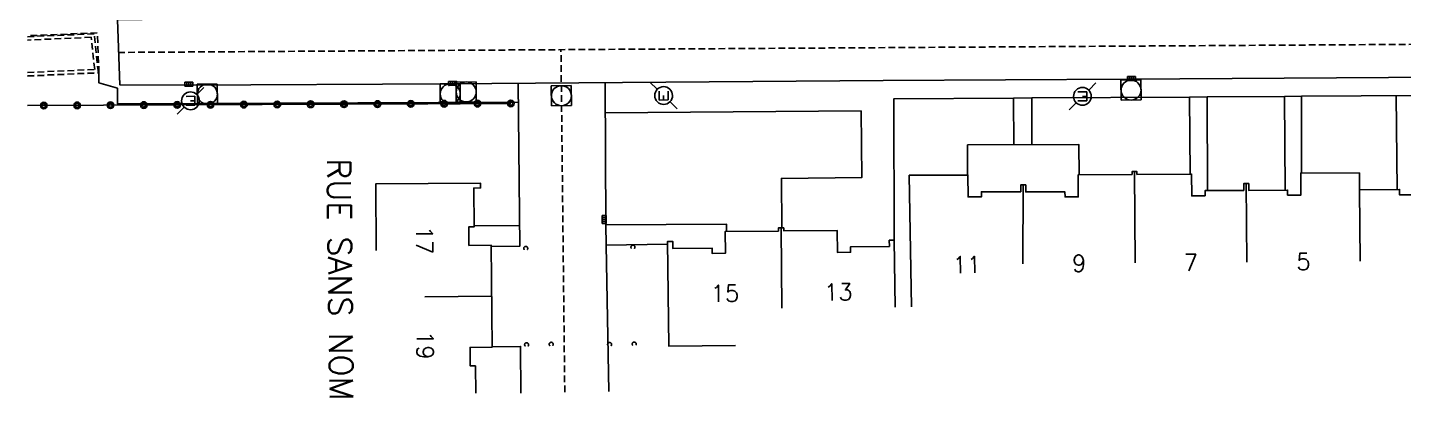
# Model space of a CAD drawing. Header units: millimetres. Extents: x 107999 to 109001, y 146999 to 148001.
# Drawn here: x 108000 to 108103.1, y 147439.4 to 147468.5 of the extents above; entities that cross this region are included whole.
import ezdxf
from ezdxf.enums import TextEntityAlignment as Align

# ---------------------------------------------------------------- set-up
doc = ezdxf.new("R2010")
doc.units = ezdxf.units.MM
doc.linetypes.add('DASHED', pattern=[0.75, 0.5, -0.25])
doc.layers.get('0').update_dxf_attribs({"linetype": 'CONTINUOUS'})
for name, color, linetype in [('W0001', 6, 'DASHED'), ('W0008', 7, 'CONTINUOUS'), ('W0100', 7, 'CONTINUOUS'), ('W0112', 1, 'DASHED'), ('W0322', 7, 'CONTINUOUS'), ('W0334', 7, 'CONTINUOUS'), ('W0400', 7, 'CONTINUOUS'), ('W0420', 7, 'CONTINUOUS'), ('W0471', 7, 'CONTINUOUS'), ('W0989', 7, 'CONTINUOUS'), ('W0991', 7, 'CONTINUOUS'), ('W1102', 7, 'CONTINUOUS')]:
    doc.layers.add(name, color=color, linetype=linetype)
doc.styles.get("Standard").update_dxf_attribs({"font": 'romans.shx', "width": 0.85})

# ---------------------------------------------------------------- blocks, each defined once
blk = doc.blocks.new('T420')
for p, q in [((0.7499999999708962, 0.75), (-0.7500000000291038, 0.75)), ((-0.7500000000291038, 0.75), (-0.7500000000291038, -0.75)), ((0.75, 0.75), (0.75, -0.75)), ((0.7499999999708962, -0.75), (-0.7500000000291038, -0.75))]:
    blk.add_line(p, q)
blk.add_ellipse((0, 0), major_axis=(-0.5303300858918937, 0.5303300858918937), ratio=0.9999999999925214, start_param=3.926990816990981, end_param=10.21017612417057)
blk = doc.blocks.new('T400')
for p, q in [((-0.15, 0.3), (0.15, 0.3)), ((-0.15, -0.25), (-0.15, 0.3)), ((-0.15, 0.15), (0.15, 0.15)), ((-0.15, 0), (0.15, 0)), ((0.15, 0.3), (0.15, -0.25)), ((-0.15, -0.15), (0.15, -0.15)), ((-0.15, -0.25), (-0.15, -0.3)), ((-0.15, -0.3), (0.15, -0.3)), ((0.15, -0.3), (0.15, -0.25))]:
    blk.add_line(p, q)
blk = doc.blocks.new('T471')
for p, q in [((-0.333334, 0.333334), (-0.333334, -0.333334)), ((-0.333334, 0.333334), (0.333334, 0.333334)), ((-0.333334, 0), (0, 0)), ((0.500001, 0.500001), (1.000002, 1.000002)), ((-0.500001, -0.500001), (-1.000002, -1.000002)), ((-0.333334, -0.333334), (0.333334, -0.333334))]:
    blk.add_line(p, q)
blk.add_ellipse((0, 0), major_axis=(0.4714054636000732, 0.4714054636000732), ratio=1, start_param=5.497787143782138, end_param=11.78097245096172)
blk = doc.blocks.new('t322o')
at = {"color": 0, "linetype": 'Continuous'}
for radius in [0.25, 0.150337]:
    blk.add_circle((0, 0), radius, dxfattribs=at)

msp = doc.modelspace()

# ---------------------------------------------------------------- linework, layer by layer
at = {"layer": 'W0001', "flags": 128}
for points in [[(108140.7858514813, 147467.5038507954), (108134.2171472473, 147467.4175999441), (108125.4469781454, 147467.3776310123), (108006.830231463, 147466.6379032283)], [(108040.2647811095, 147441.1836888686), (108039.9812591503, 147466.8446424698)]]:
    msp.add_lwpolyline(points, dxfattribs=at)
at = {"layer": 'W0008'}
msp.add_lwpolyline([(108140.7653753647, 147469.9525787672), (108131.2826679418, 147469.8732849361), (108106.5179976136, 147469.7242873992), (108082.1408212302, 147469.6052500489), (108054.7990323617, 147469.4038472743), (108031.0523242804, 147469.2463078461), (108012.2575132771, 147469.1527385538), (108006.7316502407, 147469.0727466005), (108006.9288126852, 147464.2030598559), (108011.7780246864, 147464.1910653621), (108031.5402387252, 147464.289188417), (108064.1317972349, 147464.5230617064), (108082.4571051504, 147464.6270492773), (108125.4617815574, 147464.917176793, -0.4086055567398339), (108127.5268743811, 147462.5662530866), (108123.8940159953, 147445.8975119812), (108122.4727582891, 147439.4444781427)], format="xyb", dxfattribs=at)
for points in [[(108034.7411492739, 147452.1032212744), (108036.8939882867, 147452.1206494807), (108036.7677962813, 147464.326700771)], [(108043.2860501819, 147464.3734750141), (108043.3341808576, 147453.7267668391), (108043.3696531459, 147452.1895195048), (108043.5658875886, 147441.24286593)], [(108034.816273003, 147444.5924167372), (108036.9521401737, 147444.6137798689), (108036.9636746304, 147441.1245118072)]]:
    msp.add_lwpolyline(points, dxfattribs=at)
at = {"layer": 'W0100'}
for points in [[(108103.8685180597, 147455.973053131), (108102.8310266935, 147455.9651830504), (108102.8278991608, 147456.3774771893), (108099.8375842047, 147456.3547936078), (108099.8280612238, 147457.6101823249), (108095.420775981, 147457.6002526262), (108095.4332655076, 147455.9537922443), (108094.4413123741, 147455.9462676022), (108094.4384625005, 147456.3219587023), (108091.5303705331, 147456.2998988383), (108091.5264401718, 147456.818027687), (108091.1483021687, 147456.8169411277), (108091.1522362094, 147456.2983272345), (108088.2551226865, 147456.2862862366), (108088.2580586611, 147455.8992446746), (108087.2547100559, 147455.8916335901), (108087.2422983745, 147457.5278318431), (108083.1504120218, 147457.4971137594), (108083.1487655855, 147457.7164318031), (108082.7823254223, 147457.7136809105), (108082.7839718586, 147457.4943628669), (108078.7379457184, 147457.4639890591), (108078.750435245, 147455.8175286772), (108077.7584821115, 147455.8100040351), (108077.7556322379, 147456.1856951352), (108074.8173944187, 147456.1948748712), (108074.8134563204, 147456.7140236778), (108074.4353183173, 147456.7129371186), (108074.4392392113, 147456.1960563157), (108071.4958379859, 147456.2052521835), (108071.4987739605, 147455.8182106215), (108070.4954253553, 147455.8105995369), (108070.4830136739, 147457.44679779), (108066.0806639595, 147457.4376296977), (108066.2407302781, 147447.5810212862)], [(108033.5951006891, 147441.1133763285), (108033.5746363007, 147443.1593879335), (108033.1779971229, 147443.1554207134), (108033.1641528834, 147444.539555633), (108034.8166364071, 147444.5560839189), (108034.7401627313, 147452.201854942), (108033.0876792076, 147452.1853266561), (108033.0833361258, 147452.6195441678), (108033.0738349681, 147453.5694615757), (108033.4704741459, 147453.5734287957), (108033.4414182877, 147456.4784080142), (108033.9546854614, 147456.4835417577), (108033.9407683508, 147456.8467326222), (108026.1133359264, 147456.8018352863), (108026.1420149331, 147451.8019175356)], [(108065.0296847003, 147447.5648826605), (108064.9630596565, 147452.5644387511), (108064.5869366696, 147452.573683683), (108064.5931356721, 147452.1085093429), (108061.6777089617, 147452.0696578072), (108061.6830310985, 147451.6702836436), (108060.6992578666, 147451.6571736928), (108060.6773387636, 147453.3019873924), (108056.6861918135, 147453.2639508224), (108056.6840084012, 147453.4930545354), (108056.2783060533, 147453.4891880965), (108056.2804894656, 147453.2600843835), (108052.286950175, 147453.2220250139), (108052.3086563201, 147451.5931917111), (108051.3112259148, 147451.5798997621), (108051.3058572786, 147451.9827632584), (108048.3706831296, 147451.9436485645), (108048.3634691286, 147452.4849885808), (108047.9678365598, 147452.4797163053), (108048.0725281302, 147444.6236407401), (108053.0720842209, 147444.690265784)]]:
    msp.add_lwpolyline(points, dxfattribs=at)
at = {"layer": 'W0112'}
for p, q in [((108004.99, 147468.0301), (108000, 147467.814744057)), ((108004.7670731294, 147467.7703112005), (108000, 147467.5645409145)), ((108005.0326870792, 147465.3555786384), (108004.7670731294, 147467.7703112005)), ((108005.3104, 147465.1173), (108004.99, 147468.0301)), ((108000, 147465.1383414684), (108005.0326870792, 147465.3555786384)), ((108000, 147464.8880770582), (108005.3104, 147465.1173))]:
    msp.add_line(p, q, dxfattribs=at)
msp.add_lwpolyline([(108000, 147464.8607601305), (108005.35337334, 147465.107877539), (108005.2280648566, 147468.1079806379), (108000, 147467.883679728)], dxfattribs=at)
for points in [[(108037.4617830269, 147452.0444812288, 6.91499552557179), (108037.4877300229, 147451.9635482554, 0.1446132533711669)], [(108045.4992699793, 147452.1334260991, 6.91499552557179), (108045.5252169753, 147452.0524931256, 0.1446132533711669)], [(108037.5317822587, 147444.8257585421, 6.91499552557179), (108037.5577292547, 147444.7448255687, 0.1446132533711669)], [(108039.3748688224, 147444.8608116249, 6.91499552557179), (108039.4008158185, 147444.7798786514, 0.1446132533711669)], [(108043.7499519692, 147444.845493056, 6.91499552557179), (108043.7758989653, 147444.7645600826, 0.1446132533711669)], [(108045.593038533, 147444.8805461388, 6.91499552557179), (108045.618985529, 147444.7996131653, 0.1446132533711669)]]:
    msp.add_lwpolyline(points, format="xyb", close=True, dxfattribs=at)
at = {"layer": 'W0322'}
msp.add_lwpolyline([(108036.2198044512, 147462.8161541011), (108011.3957232521, 147462.707125032), (108000, 147462.6544992232)], dxfattribs=at)
at = {"layer": 'W0334'}
for p, q in [((108073.9007922329, 147463.2128516395), (108073.909882529, 147459.7191144408)), ((108075.2611488323, 147463.2243116831), (108075.2702597366, 147459.7226539834)), ((108087.0944879686, 147463.2792088203), (108087.1376698636, 147457.5270463894)), ((108088.40720081, 147463.3054821125), (108088.4363708965, 147456.2870395413)), ((108094.2046802836, 147463.3267960369), (108094.2578271538, 147456.3205884598)), ((108095.4739544816, 147463.3657809088), (108095.4869439923, 147457.600401704)), ((108102.5866909623, 147463.3885966252), (108102.6398859111, 147456.3760509804))]:
    msp.add_line(p, q, dxfattribs=at)
for points in [[(108005.35337334, 147465.107877539), (108005.356327924, 147464.3714791411), (108006.7481632562, 147463.9600950771)], [(108036.7823233431, 147462.9215558094), (108006.7559292033, 147462.786592789), (108006.7481632562, 147463.9600950771)], [(108113.3766526745, 147463.4586476707), (108095.4739544816, 147463.3657809088), (108094.2046802836, 147463.3267960369), (108088.40720081, 147463.3054821125), (108087.0944879686, 147463.2792088203), (108075.2611488323, 147463.2243116831), (108073.9007922329, 147463.2128516395), (108064.9323914889, 147463.1637041631), (108064.9630596565, 147452.5644387511)], [(108056.542373411, 147453.4917047206), (108056.5070817306, 147457.1948325883), (108062.5223631069, 147457.2660411134), (108062.4709953477, 147462.2602114702), (108043.2962222112, 147462.1233792919)], [(108078.819429844, 147457.4646007663), (108078.8005577174, 147459.7318394064), (108070.4542331528, 147459.7101232448), (108070.4589467347, 147457.4467476695)], [(108033.4696643299, 147453.6543934936), (108036.8778464597, 147453.6819842706)], [(108052.3987094365, 147453.223090106), (108052.3934841267, 147453.7713776939), (108043.3341808576, 147453.7267668391)], [(108043.3696531459, 147452.1895195048), (108047.9706927904, 147452.2653842081)]]:
    msp.add_lwpolyline(points, dxfattribs=at)
at = {"layer": 'W1102'}
for p, q in [((108083.0169147029, 147450.8722817146), (108082.9655455039, 147457.7150563568)), ((108074.6059387248, 147450.8084787165), (108074.6243873189, 147456.7134803982)), ((108091.381525899, 147450.9357330041), (108091.3373711703, 147456.8174844074)), ((108099.8777816504, 147451.0001829075), (108099.8375842047, 147456.3547936078)), ((108056.5384069004, 147447.483958784), (108056.4811572272, 147453.4911213159)), ((108029.7786496548, 147448.328961491), (108034.7783995692, 147448.3789694304))]:
    msp.add_line(p, q, dxfattribs=at)

# ---------------------------------------------------------------- block references
at = {"layer": 'W0322'}
for p, rotation in [((108001.2201523843, 147462.6601339253), 180.2645918327822), ((108003.720125727, 147462.6716788809), 180.2645918327822), ((108006.2200990696, 147462.6832238366), 180.2645918327822), ((108008.7200724123, 147462.6947687921), 180.2645918327822), ((108011.2200457549, 147462.7063137478), 180.2645918327822), ((108013.7200214636, 147462.7173335093), 180.2516453797462), ((108016.2199973511, 147462.7283135751), 180.2516453797462), ((108018.7199732387, 147462.7392936408), 180.2516453797462), ((108021.2199491262, 147462.7502737066), 180.2516453797462), ((108023.7199250137, 147462.7612537724), 180.2516453797462), ((108026.2199009012, 147462.7722338381), 180.2516453797462), ((108028.7198767887, 147462.7832139039), 180.2516453797462), ((108031.2198526762, 147462.7941939696), 180.2516453797462), ((108033.7198285637, 147462.8051740354), 180.2516453797462), ((108036.2198044512, 147462.8161541011), 180.2516453797462)]:
    msp.add_blockref('t322o', p, dxfattribs=dict(at, rotation=rotation))
at = {"layer": 'W0400'}
for p, rotation in [((108012.0830955821, 147464.2619319171), 270.2844818250712), ((108031.8509381063, 147464.3228694889), 270.4111408917681), ((108082.7342857802, 147464.6864479174), 270.3865354043211), ((108043.2182134591, 147454.1137135183), 0.931031872953902)]:
    msp.add_blockref('T400', p, dxfattribs=dict(at, rotation=rotation))
at = {"layer": 'W0420'}
for p, rotation in [((108013.4791445815, 147463.5164033858), 180.4111408917682), ((108031.6794125912, 147463.539742138), 180.4111408917682), ((108032.8790348031, 147463.6769848382), 180.4111408917682), ((108040.0129270379, 147463.3974657666), 0.4638251375402889), ((108082.705726345, 147463.8217990357), 181.1465933401471)]:
    msp.add_blockref('T420', p, dxfattribs=dict(at, rotation=rotation))
at = {"layer": 'W0471'}
for p, rotation in [((108047.6741775469, 147463.4070844836), 90.5892974835492), ((108079.0613602437, 147463.3457551625), 180.1490765891222), ((108012.2165888062, 147463.013963853), 180.4111408917682)]:
    msp.add_blockref('T471', p, dxfattribs=dict(at, rotation=rotation))

# ---------------------------------------------------------------- texts
at = {"layer": 'W0989'}
msp.add_text('RUE SANS NOM', height=1.75, rotation=270.6330220982487, dxfattribs=at).set_placement((108023.4321004987, 147449.6299786193), align=Align.MIDDLE)
at = {"layer": 'W0991'}
for s, rotation, p in [('17', 270.328639010457, (108029.7542904008, 147452.5757705951)), ('11', 0.9303726022134207, (108070.3982380256, 147450.7401477924)), ('9', 0.4346192885704703, (108078.8114267138, 147450.8403802155)), ('7', 0.4346192884647948, (108087.1992203009, 147450.9040073593)), ('5', 0.4346192885702305, (108095.6296537747, 147450.9679579558)), ('15', 0.5460257371161781, (108052.2738204741, 147448.5922166955)), ('13', 0.763489358751963, (108060.7707027701, 147448.6893011543)), ('19', 270.3286390103702, (108029.7994518599, 147444.7022907354))]:
    msp.add_text(s, height=1.25, rotation=rotation, dxfattribs=at).set_placement(p, align=Align.MIDDLE)

doc.saveas('drawing.dxf')
